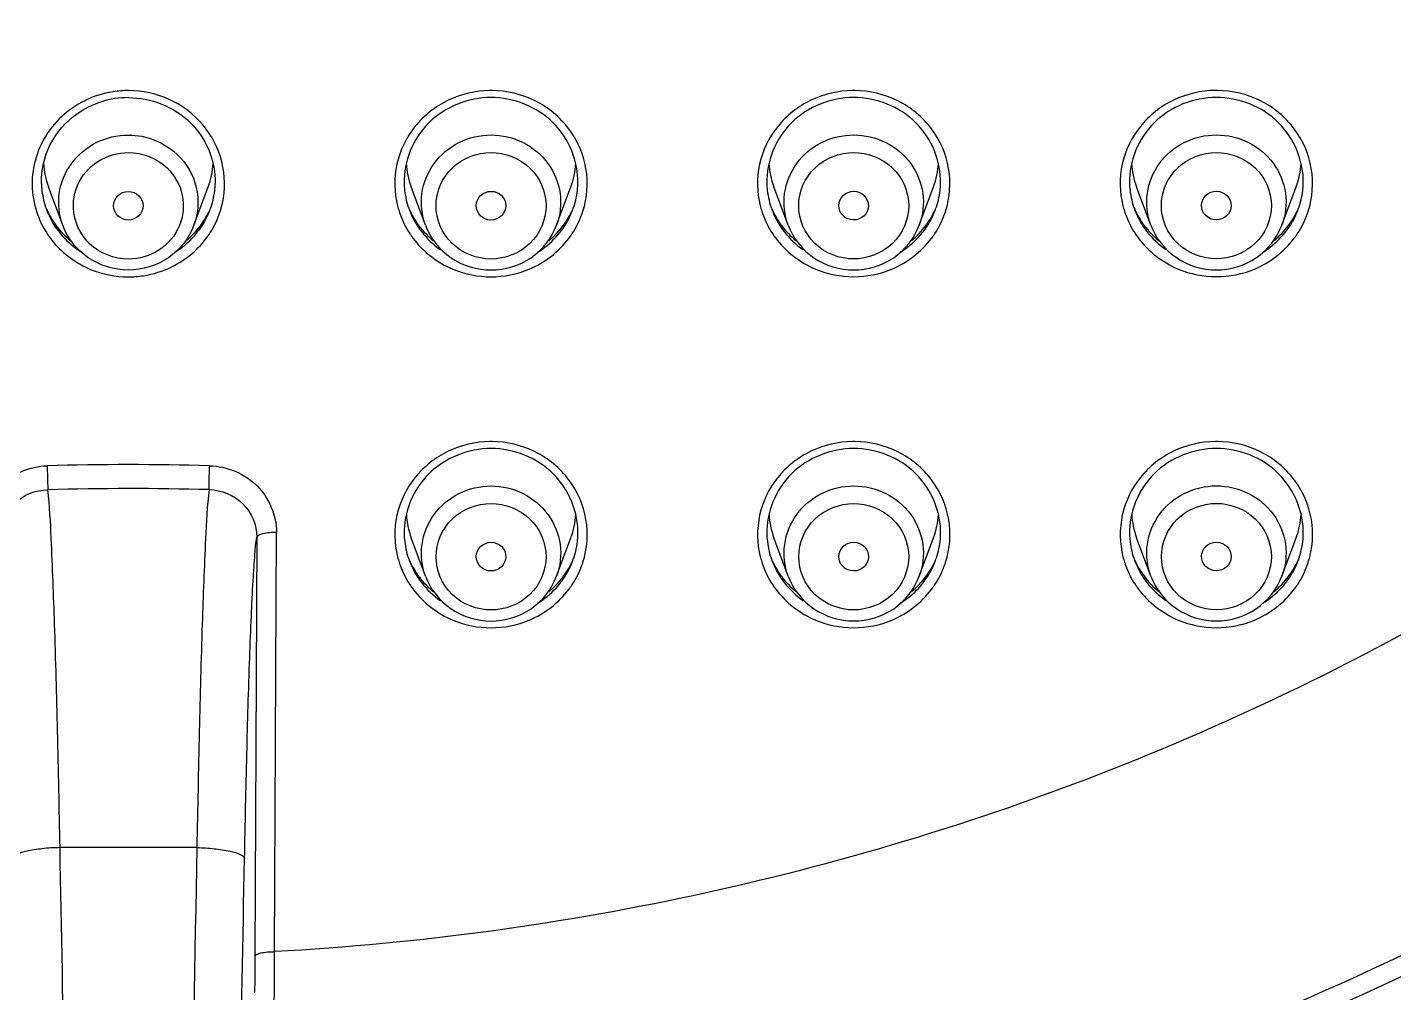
# Model space of a CAD drawing. Extents: x 1777 to 3131, y 3495 to 4487.
# Drawn here: x 2279.13 to 2307, y 4048.85 to 4068.55 of the extents above; entities that cross this region are included whole.
import ezdxf

# ---------------------------------------------------------------- set-up
doc = ezdxf.new("R2010")
doc.units = 0
doc.header["$LTSCALE"] = 30
doc.header["$MEASUREMENT"] = 0
for name, color, linetype in [('F3A55-R01_DXF_CONTINUOUS_LINE', 7, 'CONTINUOUS'), ('F3A55-R02_DXF_CONTINUOUS_LINE', 7, 'CONTINUOUS'), ('F3A55-R05_DXF_CONTINUOUS_LINE', 7, 'CONTINUOUS')]:
    doc.layers.add(name, color=color, linetype=linetype)

msp = doc.modelspace()

# ---------------------------------------------------------------- linework, layer by layer
at = {"layer": 'F3A55-R01_DXF_CONTINUOUS_LINE', "color": 9, "linetype": 'Continuous'}
msp.add_arc((2281.163, 4104.241, 0), 61.869, 272.29139, 296.5608, dxfattribs=at)
at = {"layer": 'F3A55-R02_DXF_CONTINUOUS_LINE', "color": 9, "linetype": 'Continuous'}
msp.add_line((2283.808, 4058.148, 0), (2283.767, 4049.591, 0), dxfattribs=at)
at = {"layer": 'F3A55-R02_DXF_CONTINUOUS_LINE', "color": 7, "linetype": 'Continuous'}
msp.add_line((2284.168, 4049.686, 0), (2284.208, 4058.243, 0), dxfattribs=at)
at = {"layer": 'F3A55-R02_DXF_CONTINUOUS_LINE', "color": 9, "linetype": 'Continuous'}
for centre, radius, start, end in [((2281.186, 4065.242, 0), 2.02, 98.7151, 116.0871), ((2281.186, 4065.232, 0), 2.03, 90.0145, 98.682), ((2288.586, 4065.266, 0), 1.997, 89.3865, 90.6258), ((2295.986, 4065.267, 0), 1.997, 89.3865, 90.6269), ((2303.386, 4065.268, 0), 1.997, 89.3865, 90.6269), ((2281.085, 4065.365, 0), 1.862, 185.2102, 202.5484), ((2281.118, 4065.429, 0), 1.709, 200.4537, 216.88), ((2281.254, 4065.429, 0), 1.709, 323.1362, 339.5625), ((2281.275, 4065.371, 0), 1.876, 330.26, 347.5483), ((2288.471, 4065.363, 0), 1.848, 194.1388, 197.7176), ((2288.47, 4065.362, 0), 1.847, 197.7204, 199.7494), ((2288.505, 4065.377, 0), 1.885, 199.7938, 213.1208), ((2288.658, 4065.428, 0), 1.705, 323.5496, 339.5798), ((2288.667, 4065.377, 0), 1.885, 326.7876, 340.1484), ((2288.702, 4065.362, 0), 1.847, 340.1961, 341.2587), ((2288.704, 4065.362, 0), 1.845, 341.2591, 342.2153), ((2295.872, 4065.364, 0), 1.849, 194.159, 197.7413), ((2295.869, 4065.363, 0), 1.846, 197.7439, 199.7641), ((2295.905, 4065.378, 0), 1.885, 199.8093, 213.1414), ((2296.058, 4065.429, 0), 1.705, 323.5496, 339.5798), ((2296.067, 4065.378, 0), 1.885, 326.7876, 340.1484), ((2296.102, 4065.363, 0), 1.847, 340.1961, 341.2587), ((2296.104, 4065.363, 0), 1.845, 341.2591, 342.2153), ((2303.272, 4065.365, 0), 1.849, 194.159, 197.7413), ((2303.269, 4065.364, 0), 1.846, 197.7439, 199.7641), ((2303.305, 4065.379, 0), 1.885, 199.8093, 213.1414), ((2303.458, 4065.43, 0), 1.705, 323.5496, 339.5798), ((2303.467, 4065.379, 0), 1.885, 326.7876, 340.1484), ((2303.502, 4065.364, 0), 1.847, 340.1961, 341.2587), ((2303.504, 4065.364, 0), 1.845, 341.2591, 342.2153), ((2281.105, 4065.376, 0), 1.885, 202.6166, 213.8624), ((2281.264, 4065.378, 0), 1.888, 324.839, 330.2324), ((2281.119, 4065.385, 0), 1.902, 213.854, 219.8035), ((2288.508, 4065.379, 0), 1.889, 213.1207, 216.6048), ((2288.619, 4065.46, 0), 1.755, 307.3347, 323.4657), ((2288.662, 4065.38, 0), 1.891, 323.0975, 326.7901), ((2295.909, 4065.38, 0), 1.889, 213.1406, 216.5846), ((2296.019, 4065.461, 0), 1.755, 307.3347, 323.4657), ((2296.062, 4065.381, 0), 1.891, 323.0975, 326.7901), ((2303.309, 4065.381, 0), 1.889, 213.1406, 216.5846), ((2303.419, 4065.462, 0), 1.755, 307.3347, 323.4657), ((2303.462, 4065.382, 0), 1.891, 323.0975, 326.7901), ((2281.162, 4065.471, 0), 1.77, 234.8788, 237.9224), ((2281.21, 4065.471, 0), 1.77, 302.0922, 305.1373), ((2288.608, 4065.475, 0), 1.774, 301.819, 307.3032), ((2296.008, 4065.476, 0), 1.774, 301.819, 307.3032), ((2303.408, 4065.477, 0), 1.774, 301.819, 307.3032), ((2281.186, 4065.48, 0), 2.02, 278.7151, 296.0871), ((2281.186, 4065.49, 0), 2.03, 270.0145, 278.682), ((2288.587, 4058.102, 0), 1.997, 89.3865, 90.6269), ((2295.987, 4058.103, 0), 1.997, 89.3865, 90.6269), ((2303.387, 4058.104, 0), 1.997, 89.3865, 90.6269), ((2281.197, 3996.937, 0), 62.69, 88.49411, 91.52381), ((2281.197, 3997.055, 0), 62.083, 88.48951, 91.52845), ((2303.273, 4058.201, 0), 1.849, 194.159, 197.7413), ((2288.473, 4058.199, 0), 1.849, 194.159, 197.7413), ((2288.47, 4058.198, 0), 1.846, 197.7439, 199.7641), ((2288.506, 4058.212, 0), 1.885, 199.8093, 213.1414), ((2288.659, 4058.264, 0), 1.705, 323.5496, 339.5798), ((2288.668, 4058.212, 0), 1.885, 326.7876, 340.1484), ((2288.703, 4058.198, 0), 1.847, 340.1961, 341.2587), ((2288.705, 4058.197, 0), 1.845, 341.2591, 342.2153), ((2295.873, 4058.2, 0), 1.849, 194.159, 197.7413), ((2295.87, 4058.199, 0), 1.846, 197.7439, 199.7641), ((2295.906, 4058.213, 0), 1.885, 199.8093, 213.1414), ((2296.059, 4058.265, 0), 1.705, 323.5496, 339.5798), ((2296.068, 4058.213, 0), 1.885, 326.7876, 340.1484), ((2296.103, 4058.199, 0), 1.847, 340.1961, 341.2587), ((2296.105, 4058.198, 0), 1.845, 341.2591, 342.2153), ((2303.27, 4058.2, 0), 1.846, 197.7439, 199.7641), ((2303.306, 4058.214, 0), 1.885, 199.8093, 213.1414), ((2303.459, 4058.266, 0), 1.705, 323.5496, 339.5798), ((2303.468, 4058.214, 0), 1.885, 326.7876, 340.1484), ((2303.503, 4058.2, 0), 1.847, 340.1961, 341.2587), ((2303.505, 4058.199, 0), 1.845, 341.2591, 342.2153), ((2288.62, 4058.295, 0), 1.755, 307.3347, 323.4657), ((2296.02, 4058.296, 0), 1.755, 307.3347, 323.4657), ((2303.42, 4058.297, 0), 1.755, 307.3347, 323.4657), ((2288.51, 4058.215, 0), 1.889, 213.1406, 216.5846), ((2288.663, 4058.216, 0), 1.891, 323.0975, 326.7901), ((2295.91, 4058.216, 0), 1.889, 213.1406, 216.5846), ((2296.063, 4058.217, 0), 1.891, 323.0975, 326.7901), ((2303.31, 4058.217, 0), 1.889, 213.1406, 216.5846), ((2303.463, 4058.218, 0), 1.891, 323.0975, 326.7901), ((2288.609, 4058.311, 0), 1.774, 301.819, 307.3032), ((2296.009, 4058.312, 0), 1.774, 301.819, 307.3032), ((2303.409, 4058.313, 0), 1.774, 301.819, 307.3032), ((2281.224, 3804.292, 0), 247.522, 89.68516, 90.3315), ((5400.597, 3992.98, 0), 3118.568, 178.919069, 179.165806), ((2026.531, 4050.253, 0), 257.638, 359.69439, 359.87386)]:
    msp.add_arc(centre, radius, start, end, dxfattribs=at)
at = {"layer": 'F3A55-R02_DXF_CONTINUOUS_LINE', "color": 7, "linetype": 'Continuous'}
for centre, radius, start, end in [((2281.188, 4065.275, 0), 1.844, 90.0545, 107.5744), ((2281.057, 4065.409, 0), 1.645, 181.4713, 184.8665), ((2281.315, 4065.409, 0), 1.645, 355.1493, 358.537), ((2288.457, 4065.41, 0), 1.645, 181.4791, 184.8669), ((2288.715, 4065.41, 0), 1.645, 355.1496, 358.5448), ((2295.857, 4065.411, 0), 1.645, 181.4791, 184.8669), ((2296.115, 4065.411, 0), 1.645, 355.1496, 358.5448), ((2303.257, 4065.412, 0), 1.645, 181.4791, 184.8669), ((2303.515, 4065.412, 0), 1.645, 355.1496, 358.5448), ((2281.084, 4065.412, 0), 1.671, 184.887, 198.4233), ((2281.288, 4065.412, 0), 1.671, 341.5932, 355.1287), ((2288.484, 4065.413, 0), 1.671, 184.8874, 198.4229), ((2288.688, 4065.413, 0), 1.671, 341.5929, 355.1291), ((2295.884, 4065.414, 0), 1.671, 184.8874, 198.4229), ((2296.088, 4065.414, 0), 1.671, 341.5929, 355.1291), ((2303.284, 4065.415, 0), 1.671, 184.8874, 198.4229), ((2303.488, 4065.415, 0), 1.671, 341.5929, 355.1291), ((2281.062, 4065.406, 0), 1.648, 198.4463, 200.3758), ((2281.098, 4065.545, 0), 1.731, 202.4826, 204.2406), ((2281.118, 4065.555, 0), 1.752, 204.2668, 216.8864), ((2281.255, 4065.555, 0), 1.752, 323.1297, 335.7493), ((2281.274, 4065.546, 0), 1.731, 335.7755, 337.534), ((2281.31, 4065.406, 0), 1.648, 339.6404, 341.5703), ((2288.462, 4065.407, 0), 1.648, 198.4459, 200.3758), ((2288.498, 4065.547, 0), 1.731, 202.4822, 204.2406), ((2288.518, 4065.556, 0), 1.752, 204.2668, 216.8864), ((2288.655, 4065.556, 0), 1.752, 323.1297, 335.7493), ((2288.674, 4065.547, 0), 1.731, 335.7755, 337.5335), ((2288.71, 4065.407, 0), 1.648, 339.6404, 341.5699), ((2295.862, 4065.408, 0), 1.648, 198.4459, 200.3758), ((2295.898, 4065.548, 0), 1.731, 202.4822, 204.2406), ((2295.918, 4065.557, 0), 1.752, 204.2668, 216.8864), ((2296.055, 4065.557, 0), 1.752, 323.1297, 335.7493), ((2296.074, 4065.548, 0), 1.731, 335.7755, 337.5335), ((2296.11, 4065.408, 0), 1.648, 339.6404, 341.5699), ((2303.262, 4065.409, 0), 1.648, 198.4459, 200.3758), ((2303.298, 4065.549, 0), 1.731, 202.4822, 204.2406), ((2303.318, 4065.558, 0), 1.752, 204.2668, 216.8864), ((2303.455, 4065.558, 0), 1.752, 323.1297, 335.7493), ((2303.474, 4065.549, 0), 1.731, 335.7755, 337.5335), ((2303.51, 4065.409, 0), 1.648, 339.6404, 341.5699), ((2281.148, 4065.581, 0), 1.792, 216.9604, 230.4715), ((2281.224, 4065.581, 0), 1.792, 309.5446, 323.0558), ((2288.548, 4065.582, 0), 1.792, 216.9604, 230.4716), ((2288.624, 4065.582, 0), 1.792, 309.5446, 323.0558), ((2295.948, 4065.583, 0), 1.792, 216.9604, 230.4716), ((2296.024, 4065.583, 0), 1.792, 309.5446, 323.0558), ((2303.348, 4065.584, 0), 1.792, 216.9604, 230.4716), ((2303.424, 4065.584, 0), 1.792, 309.5446, 323.0558), ((2288.458, 4058.246, 0), 1.645, 181.4791, 184.8669), ((2288.485, 4058.249, 0), 1.671, 184.8874, 198.4229), ((2288.689, 4058.249, 0), 1.671, 341.5929, 355.1291), ((2288.716, 4058.246, 0), 1.645, 355.1496, 358.5448), ((2295.858, 4058.247, 0), 1.645, 181.4791, 184.8669), ((2295.885, 4058.25, 0), 1.671, 184.8874, 198.4229), ((2296.089, 4058.25, 0), 1.671, 341.5929, 355.1291), ((2296.116, 4058.247, 0), 1.645, 355.1496, 358.5448), ((2303.258, 4058.248, 0), 1.645, 181.4791, 184.8669), ((2303.285, 4058.251, 0), 1.671, 184.8874, 198.4229), ((2303.489, 4058.251, 0), 1.671, 341.5929, 355.1291), ((2303.516, 4058.248, 0), 1.645, 355.1496, 358.5448), ((2288.463, 4058.242, 0), 1.648, 198.4459, 200.3758), ((2288.499, 4058.382, 0), 1.731, 202.4822, 204.2406), ((2288.519, 4058.392, 0), 1.752, 204.2668, 216.8864), ((2288.656, 4058.392, 0), 1.752, 323.1297, 335.7493), ((2288.675, 4058.382, 0), 1.731, 335.7755, 337.5335), ((2288.711, 4058.242, 0), 1.648, 339.6404, 341.5699), ((2295.863, 4058.243, 0), 1.648, 198.4459, 200.3758), ((2295.899, 4058.383, 0), 1.731, 202.4822, 204.2406), ((2295.919, 4058.393, 0), 1.752, 204.2668, 216.8864), ((2296.056, 4058.393, 0), 1.752, 323.1297, 335.7493), ((2296.075, 4058.383, 0), 1.731, 335.7755, 337.5335), ((2296.111, 4058.243, 0), 1.648, 339.6404, 341.5699), ((2303.263, 4058.244, 0), 1.648, 198.4459, 200.3758), ((2303.299, 4058.384, 0), 1.731, 202.4822, 204.2406), ((2303.319, 4058.394, 0), 1.752, 204.2668, 216.8864), ((2303.456, 4058.394, 0), 1.752, 323.1297, 335.7493), ((2303.475, 4058.384, 0), 1.731, 335.7755, 337.5335), ((2303.511, 4058.244, 0), 1.648, 339.6404, 341.5699), ((2288.549, 4058.417, 0), 1.792, 216.9604, 230.4716), ((2288.625, 4058.417, 0), 1.792, 309.5446, 323.0558), ((2295.949, 4058.418, 0), 1.792, 216.9604, 230.4716), ((2296.025, 4058.418, 0), 1.792, 309.5446, 323.0558), ((2303.349, 4058.419, 0), 1.792, 216.9604, 230.4716), ((2303.425, 4058.419, 0), 1.792, 309.5446, 323.0558)]:
    msp.add_arc(centre, radius, start, end, dxfattribs=at)
for points, knots in [([(2283.641, 4042.73, 0), (2287.455, 4042.882, 0), (2295.063, 4043.893, 0), (2305.964, 4047.48, 0), (2315.97, 4053.009, 0), (2324.712, 4060.282, 0), (2331.871, 4069.035, 0), (2337.183, 4078.953, 0), (2340.451, 4089.668, 0), (2341.186, 4097.097, 0), (2341.185, 4100.798, 0)], [0, 0, 0, 0, 0.126971, 0.253597, 0.379663, 0.505021, 0.629623, 0.75353, 0.876905, 1, 1, 1, 1]), ([(2281.186, 4067.119, 0), (2281.643, 4067.119, 0), (2282.587, 4066.758, 0), (2282.97, 4065.812, 0), (2282.959, 4065.367, 0)], [0, 0, 0, 0, 0.507035, 1, 1, 1, 1]), ([(2288.586, 4067.12, 0), (2288.129, 4067.12, 0), (2287.185, 4066.758, 0), (2286.802, 4065.812, 0), (2286.813, 4065.368, 0)], [0, 0, 0, 0, 0.507035, 1, 1, 1, 1]), ([(2290.359, 4065.368, 0), (2290.37, 4065.813, 0), (2289.987, 4066.759, 0), (2289.043, 4067.12, 0), (2288.586, 4067.12, 0)], [0, 0, 0, 0, 0.492965, 1, 1, 1, 1]), ([(2295.986, 4067.121, 0), (2295.529, 4067.121, 0), (2294.585, 4066.759, 0), (2294.202, 4065.813, 0), (2294.213, 4065.369, 0)], [0, 0, 0, 0, 0.507035, 1, 1, 1, 1]), ([(2297.759, 4065.37, 0), (2297.77, 4065.814, 0), (2297.387, 4066.76, 0), (2296.443, 4067.121, 0), (2295.986, 4067.121, 0)], [0, 0, 0, 0, 0.492965, 1, 1, 1, 1]), ([(2303.386, 4067.122, 0), (2302.929, 4067.122, 0), (2301.985, 4066.76, 0), (2301.602, 4065.814, 0), (2301.613, 4065.37, 0)], [0, 0, 0, 0, 0.507035, 1, 1, 1, 1]), ([(2305.159, 4065.371, 0), (2305.17, 4065.815, 0), (2304.787, 4066.761, 0), (2303.843, 4067.122, 0), (2303.386, 4067.122, 0)], [0, 0, 0, 0, 0.492965, 1, 1, 1, 1]), ([(2279.413, 4065.367, 0), (2279.407, 4065.638, 0), (2279.532, 4066.195, 0), (2279.908, 4066.624, 0), (2280.131, 4066.784, 0)], [0, 0, 0, 0, 0.496276, 1, 1, 1, 1]), ([(2288.587, 4059.956, 0), (2288.13, 4059.956, 0), (2287.186, 4059.594, 0), (2286.803, 4058.648, 0), (2286.814, 4058.204, 0)], [0, 0, 0, 0, 0.507035, 1, 1, 1, 1]), ([(2290.36, 4058.204, 0), (2290.371, 4058.649, 0), (2289.988, 4059.594, 0), (2289.044, 4059.956, 0), (2288.587, 4059.956, 0)], [0, 0, 0, 0, 0.492965, 1, 1, 1, 1]), ([(2295.987, 4059.957, 0), (2295.53, 4059.957, 0), (2294.586, 4059.595, 0), (2294.203, 4058.649, 0), (2294.214, 4058.205, 0)], [0, 0, 0, 0, 0.507035, 1, 1, 1, 1]), ([(2297.76, 4058.205, 0), (2297.771, 4058.65, 0), (2297.388, 4059.595, 0), (2296.444, 4059.957, 0), (2295.987, 4059.957, 0)], [0, 0, 0, 0, 0.492965, 1, 1, 1, 1]), ([(2303.387, 4059.958, 0), (2302.93, 4059.958, 0), (2301.986, 4059.596, 0), (2301.603, 4058.65, 0), (2301.614, 4058.206, 0)], [0, 0, 0, 0, 0.507035, 1, 1, 1, 1]), ([(2305.16, 4058.206, 0), (2305.171, 4058.651, 0), (2304.788, 4059.596, 0), (2303.844, 4059.958, 0), (2303.387, 4059.958, 0)], [0, 0, 0, 0, 0.492965, 1, 1, 1, 1])]:
    msp.add_open_spline(points, degree=3, knots=knots, dxfattribs=at)
at = {"layer": 'F3A55-R02_DXF_CONTINUOUS_LINE', "color": 9, "linetype": 'Continuous'}
for points, knots in [([(2340.26, 4100.555, 0), (2340.261, 4096.929, 0), (2339.544, 4089.648, 0), (2336.354, 4079.143, 0), (2331.167, 4069.413, 0), (2324.175, 4060.814, 0), (2315.631, 4053.655, 0), (2305.846, 4048.193, 0), (2295.178, 4044.621, 0), (2287.725, 4043.586, 0), (2283.987, 4043.414, 0)], [0, 0, 0, 0, 0.123071, 0.246424, 0.370316, 0.49491, 0.620269, 0.746349, 0.872998, 1, 1, 1, 1]), ([(2339.843, 4100.535, 0), (2339.844, 4096.939, 0), (2339.133, 4089.717, 0), (2335.973, 4079.299, 0), (2330.836, 4069.646, 0), (2323.908, 4061.113, 0), (2315.443, 4054.005, 0), (2305.746, 4048.576, 0), (2295.171, 4045.019, 0), (2287.782, 4043.98, 0), (2284.075, 4043.803, 0)], [0, 0, 0, 0, 0.123073, 0.246428, 0.370321, 0.494914, 0.620272, 0.74635, 0.872998, 1, 1, 1, 1]), ([(2333.649, 4092.238, 0), (2333.133, 4089.401, 0), (2331.603, 4083.795, 0), (2327.9, 4075.895, 0), (2322.887, 4068.703, 0), (2314.649, 4060.327, 0), (2301.821, 4052.573, 0), (2290.073, 4050.007, 0), (2284.168, 4049.686, 0)], [0, 0, 0, 0, 0.123276, 0.246976, 0.37126, 0.496205, 0.747178, 1, 1, 1, 1]), ([(2283.106, 4064.966, 0), (2283.166, 4065.239, 0), (2283.159, 4065.824, 0), (2282.758, 4066.602, 0), (2282.056, 4067.136, 0), (2281.474, 4067.262, 0), (2281.186, 4067.262, 0)], [0, 0, 0, 0, 0.246406, 0.494418, 0.745837, 1, 1, 1, 1]), ([(2288.564, 4067.263, 0), (2288.273, 4067.259, 0), (2287.687, 4067.125, 0), (2286.986, 4066.572, 0), (2286.6, 4065.776, 0), (2286.61, 4065.185, 0), (2286.679, 4064.911, 0)], [0, 0, 0, 0, 0.254234, 0.50557, 0.753505, 1, 1, 1, 1]), ([(2290.461, 4064.798, 0), (2290.55, 4065.076, 0), (2290.595, 4065.687, 0), (2290.227, 4066.527, 0), (2289.515, 4067.116, 0), (2288.909, 4067.259, 0), (2288.607, 4067.263, 0)], [0, 0, 0, 0, 0.24662, 0.494418, 0.745686, 1, 1, 1, 1]), ([(2295.964, 4067.264, 0), (2295.673, 4067.26, 0), (2295.087, 4067.126, 0), (2294.386, 4066.573, 0), (2294, 4065.777, 0), (2294.01, 4065.186, 0), (2294.079, 4064.912, 0)], [0, 0, 0, 0, 0.254236, 0.505575, 0.753509, 1, 1, 1, 1]), ([(2297.861, 4064.799, 0), (2297.95, 4065.077, 0), (2297.995, 4065.688, 0), (2297.627, 4066.528, 0), (2296.915, 4067.117, 0), (2296.309, 4067.26, 0), (2296.007, 4067.264, 0)], [0, 0, 0, 0, 0.24662, 0.494418, 0.745686, 1, 1, 1, 1]), ([(2303.364, 4067.265, 0), (2303.073, 4067.261, 0), (2302.487, 4067.127, 0), (2301.786, 4066.574, 0), (2301.4, 4065.778, 0), (2301.41, 4065.187, 0), (2301.479, 4064.913, 0)], [0, 0, 0, 0, 0.254236, 0.505575, 0.753509, 1, 1, 1, 1]), ([(2305.261, 4064.8, 0), (2305.35, 4065.078, 0), (2305.395, 4065.689, 0), (2305.027, 4066.529, 0), (2304.315, 4067.118, 0), (2303.709, 4067.261, 0), (2303.407, 4067.265, 0)], [0, 0, 0, 0, 0.24662, 0.494418, 0.745686, 1, 1, 1, 1]), ([(2280.298, 4067.056, 0), (2279.959, 4066.89, 0), (2279.368, 4066.351, 0), (2279.197, 4065.566, 0), (2279.23, 4065.196, 0)], [0, 0, 0, 0, 0.503911, 1, 1, 1, 1]), ([(2288.565, 4060.098, 0), (2288.274, 4060.095, 0), (2287.688, 4059.96, 0), (2286.987, 4059.408, 0), (2286.601, 4058.612, 0), (2286.611, 4058.02, 0), (2286.68, 4057.746, 0)], [0, 0, 0, 0, 0.254236, 0.505575, 0.753509, 1, 1, 1, 1]), ([(2290.462, 4057.634, 0), (2290.551, 4057.912, 0), (2290.596, 4058.523, 0), (2290.228, 4059.363, 0), (2289.516, 4059.951, 0), (2288.91, 4060.095, 0), (2288.608, 4060.098, 0)], [0, 0, 0, 0, 0.24662, 0.494418, 0.745686, 1, 1, 1, 1]), ([(2295.965, 4060.099, 0), (2295.674, 4060.096, 0), (2295.088, 4059.961, 0), (2294.387, 4059.409, 0), (2294.001, 4058.613, 0), (2294.011, 4058.021, 0), (2294.08, 4057.747, 0)], [0, 0, 0, 0, 0.254236, 0.505575, 0.753509, 1, 1, 1, 1]), ([(2297.862, 4057.635, 0), (2297.951, 4057.913, 0), (2297.996, 4058.524, 0), (2297.628, 4059.364, 0), (2296.916, 4059.952, 0), (2296.31, 4060.096, 0), (2296.008, 4060.099, 0)], [0, 0, 0, 0, 0.24662, 0.494418, 0.745686, 1, 1, 1, 1]), ([(2303.365, 4060.1, 0), (2303.074, 4060.097, 0), (2302.488, 4059.962, 0), (2301.787, 4059.41, 0), (2301.401, 4058.614, 0), (2301.411, 4058.022, 0), (2301.48, 4057.748, 0)], [0, 0, 0, 0, 0.254236, 0.505575, 0.753509, 1, 1, 1, 1]), ([(2305.262, 4057.636, 0), (2305.351, 4057.914, 0), (2305.396, 4058.525, 0), (2305.028, 4059.365, 0), (2304.316, 4059.953, 0), (2303.71, 4060.097, 0), (2303.408, 4060.1, 0)], [0, 0, 0, 0, 0.24662, 0.494418, 0.745686, 1, 1, 1, 1]), ([(2278.166, 4058.242, 0), (2278.167, 4058.585, 0), (2278.461, 4059.307, 0), (2279.179, 4059.593, 0), (2279.53, 4059.605, 0)], [0, 0, 0, 0, 0.494356, 1, 1, 1, 1]), ([(2279.53, 4059.605, 0), (2279.531, 4059.553, 0), (2279.535, 4059.39, 0), (2279.541, 4059.227, 0), (2279.541, 4059.116, 0)], [0, 0, 0, 0, 0.322161, 1, 1, 1, 1]), ([(2282.833, 4059.117, 0), (2282.833, 4059.139, 0), (2282.836, 4059.302, 0), (2282.84, 4059.465, 0), (2282.844, 4059.606, 0)], [0, 0, 0, 0, 0.135652, 1, 1, 1, 1]), ([(2282.844, 4059.606, 0), (2283.195, 4059.594, 0), (2283.913, 4059.308, 0), (2284.207, 4058.586, 0), (2284.208, 4058.243, 0)], [0, 0, 0, 0, 0.505648, 1, 1, 1, 1]), ([(2278.566, 4058.147, 0), (2278.565, 4058.392, 0), (2278.778, 4058.906, 0), (2279.29, 4059.11, 0), (2279.541, 4059.116, 0)], [0, 0, 0, 0, 0.493823, 1, 1, 1, 1]), ([(2279.792, 4051.81, 0), (2279.777, 4052.602, 0), (2279.745, 4054.122, 0), (2279.691, 4056.224, 0), (2279.626, 4057.868, 0), (2279.583, 4058.785, 0), (2279.541, 4059.116, 0)], [0, 0, 0, 0, 0.324841, 0.62379, 0.862924, 1, 1, 1, 1]), ([(2282.833, 4059.117, 0), (2282.791, 4058.785, 0), (2282.748, 4057.868, 0), (2282.684, 4056.225, 0), (2282.631, 4054.122, 0), (2282.599, 4052.602, 0), (2282.584, 4051.811, 0)], [0, 0, 0, 0, 0.137082, 0.376211, 0.675162, 1, 1, 1, 1]), ([(2282.833, 4059.117, 0), (2283.084, 4059.111, 0), (2283.595, 4058.906, 0), (2283.809, 4058.393, 0), (2283.808, 4058.148, 0)], [0, 0, 0, 0, 0.506165, 1, 1, 1, 1]), ([(2283.557, 4051.586, 0), (2283.571, 4052.295, 0), (2283.601, 4053.661, 0), (2283.647, 4055.312, 0), (2283.693, 4056.494, 0), (2283.725, 4057.203, 0), (2283.767, 4057.738, 0), (2283.784, 4058.036, 0), (2283.808, 4058.148, 0)], [0, 0, 0, 0, 0.323927, 0.623677, 0.754636, 0.864126, 0.947774, 1, 1, 1, 1]), ([(2284.208, 4058.243, 0), (2284.115, 4058.244, 0), (2283.986, 4058.233, 0), (2283.854, 4058.197, 0), (2283.81, 4058.164, 0), (2283.808, 4058.148, 0)], [0, 0, 0, 0, 0.66342, 0.887847, 1, 1, 1, 1]), ([(2279.792, 4051.81, 0), (2279.669, 4051.807, 0), (2279.442, 4051.794, 0), (2279.137, 4051.745, 0), (2278.939, 4051.691, 0), (2278.824, 4051.62, 0), (2278.819, 4051.582, 0)], [0, 0, 0, 0, 0.360433, 0.669395, 0.887816, 1, 1, 1, 1]), ([(2280.02, 4038.382, 0), (2280.003, 4039.504, 0), (2279.926, 4043.98, 0), (2279.86, 4048.456, 0), (2279.792, 4051.81, 0)], [0, 0, 0, 0, 0.250569, 1, 1, 1, 1]), ([(2282.584, 4051.811, 0), (2282.703, 4051.808, 0), (2282.929, 4051.794, 0), (2283.236, 4051.746, 0), (2283.44, 4051.692, 0), (2283.552, 4051.62, 0), (2283.557, 4051.584, 0)], [0, 0, 0, 0, 0.347881, 0.66981, 0.894051, 1, 1, 1, 1]), ([(2283.335, 4038.322, 0), (2283.352, 4039.43, 0), (2283.427, 4043.852, 0), (2283.491, 4048.273, 0), (2283.557, 4051.586, 0)], [0, 0, 0, 0, 0.250595, 1, 1, 1, 1]), ([(2283.767, 4049.591, 0), (2283.769, 4049.607, 0), (2283.814, 4049.64, 0), (2283.946, 4049.676, 0), (2284.075, 4049.686, 0), (2284.167, 4049.686, 0)], [0, 0, 0, 0, 0.11463, 0.342338, 1, 1, 1, 1]), ([(2284.075, 4043.803, 0), (2284.087, 4044.19, 0), (2284.14, 4045.882, 0), (2284.158, 4047.574, 0), (2284.165, 4048.879, 0)], [0, 0, 0, 0, 0.229278, 1, 1, 1, 1])]:
    msp.add_open_spline(points, degree=3, knots=knots, dxfattribs=at)
at = {"layer": 'F3A55-R02_DXF_CONTINUOUS_LINE', "color": 7, "linetype": 'Continuous'}
for points in [[(2280.131, 4066.784, 0), (2280.283, 4066.892, 0), (2280.453, 4066.977, 0), (2280.631, 4067.033, 0)], [(2283.767, 4049.591, 0), (2283.766, 4049.343, 0), (2283.764, 4049.096, 0), (2283.763, 4048.849, 0)]]:
    msp.add_open_spline(points, degree=3, dxfattribs=at)
at = {"layer": 'F3A55-R02_DXF_CONTINUOUS_LINE', "color": 9, "linetype": 'Continuous'}
for points in [[(2286.917, 4064.833, 0), (2286.976, 4064.672, 0), (2287.062, 4064.519, 0), (2287.166, 4064.384, 0)], [(2294.317, 4064.834, 0), (2294.376, 4064.673, 0), (2294.462, 4064.521, 0), (2294.566, 4064.385, 0)], [(2301.717, 4064.835, 0), (2301.776, 4064.674, 0), (2301.862, 4064.522, 0), (2301.966, 4064.386, 0)], [(2279.658, 4064.168, 0), (2279.858, 4063.928, 0), (2280.126, 4063.733, 0), (2280.415, 4063.613, 0)], [(2279.751, 4064.403, 0), (2279.86, 4064.258, 0), (2279.995, 4064.128, 0), (2280.144, 4064.023, 0)], [(2282.074, 4063.666, 0), (2282.363, 4063.808, 0), (2282.623, 4064.028, 0), (2282.808, 4064.29, 0)], [(2282.229, 4064.024, 0), (2282.378, 4064.128, 0), (2282.512, 4064.258, 0), (2282.621, 4064.404, 0)], [(2286.992, 4064.253, 0), (2287.198, 4063.976, 0), (2287.49, 4063.75, 0), (2287.808, 4063.617, 0)], [(2287.166, 4064.384, 0), (2287.276, 4064.242, 0), (2287.41, 4064.116, 0), (2287.557, 4064.015, 0)], [(2289.365, 4063.618, 0), (2289.68, 4063.749, 0), (2289.969, 4063.972, 0), (2290.174, 4064.245, 0)], [(2294.392, 4064.254, 0), (2294.597, 4063.978, 0), (2294.889, 4063.752, 0), (2295.207, 4063.619, 0)], [(2294.566, 4064.385, 0), (2294.676, 4064.243, 0), (2294.81, 4064.117, 0), (2294.957, 4064.016, 0)], [(2296.765, 4063.619, 0), (2297.08, 4063.75, 0), (2297.369, 4063.973, 0), (2297.574, 4064.246, 0)], [(2301.792, 4064.255, 0), (2301.997, 4063.979, 0), (2302.289, 4063.753, 0), (2302.607, 4063.62, 0)], [(2301.966, 4064.386, 0), (2302.076, 4064.244, 0), (2302.21, 4064.119, 0), (2302.357, 4064.017, 0)], [(2304.165, 4063.62, 0), (2304.48, 4063.751, 0), (2304.769, 4063.974, 0), (2304.974, 4064.247, 0)], [(2280.415, 4063.613, 0), (2280.657, 4063.513, 0), (2280.924, 4063.46, 0), (2281.186, 4063.46, 0)], [(2287.808, 4063.617, 0), (2288.052, 4063.515, 0), (2288.322, 4063.461, 0), (2288.586, 4063.461, 0)], [(2288.586, 4063.461, 0), (2288.851, 4063.462, 0), (2289.121, 4063.515, 0), (2289.365, 4063.618, 0)], [(2295.207, 4063.619, 0), (2295.451, 4063.516, 0), (2295.721, 4063.462, 0), (2295.986, 4063.463, 0)], [(2295.986, 4063.463, 0), (2296.251, 4063.463, 0), (2296.521, 4063.516, 0), (2296.765, 4063.619, 0)], [(2302.607, 4063.62, 0), (2302.851, 4063.517, 0), (2303.121, 4063.464, 0), (2303.386, 4063.464, 0)], [(2303.386, 4063.464, 0), (2303.651, 4063.464, 0), (2303.921, 4063.517, 0), (2304.165, 4063.62, 0)], [(2286.918, 4057.668, 0), (2286.977, 4057.508, 0), (2287.063, 4057.355, 0), (2287.167, 4057.22, 0)], [(2294.318, 4057.669, 0), (2294.377, 4057.509, 0), (2294.463, 4057.356, 0), (2294.567, 4057.221, 0)], [(2301.718, 4057.67, 0), (2301.777, 4057.51, 0), (2301.863, 4057.357, 0), (2301.967, 4057.222, 0)], [(2287.167, 4057.22, 0), (2287.277, 4057.078, 0), (2287.411, 4056.952, 0), (2287.558, 4056.85, 0)], [(2294.567, 4057.221, 0), (2294.677, 4057.079, 0), (2294.811, 4056.953, 0), (2294.958, 4056.851, 0)], [(2301.967, 4057.222, 0), (2302.077, 4057.08, 0), (2302.211, 4056.954, 0), (2302.358, 4056.852, 0)], [(2286.993, 4057.089, 0), (2287.198, 4056.812, 0), (2287.49, 4056.586, 0), (2287.808, 4056.453, 0)], [(2289.366, 4056.453, 0), (2289.681, 4056.585, 0), (2289.97, 4056.808, 0), (2290.175, 4057.08, 0)], [(2294.393, 4057.09, 0), (2294.598, 4056.813, 0), (2294.89, 4056.588, 0), (2295.208, 4056.454, 0)], [(2296.766, 4056.454, 0), (2297.081, 4056.586, 0), (2297.37, 4056.809, 0), (2297.575, 4057.081, 0)], [(2301.793, 4057.091, 0), (2301.998, 4056.814, 0), (2302.29, 4056.589, 0), (2302.608, 4056.455, 0)], [(2304.166, 4056.455, 0), (2304.481, 4056.587, 0), (2304.77, 4056.81, 0), (2304.975, 4057.082, 0)], [(2287.808, 4056.453, 0), (2288.052, 4056.351, 0), (2288.322, 4056.297, 0), (2288.587, 4056.297, 0)], [(2288.587, 4056.297, 0), (2288.852, 4056.297, 0), (2289.122, 4056.351, 0), (2289.366, 4056.453, 0)], [(2295.208, 4056.454, 0), (2295.452, 4056.352, 0), (2295.722, 4056.298, 0), (2295.987, 4056.298, 0)], [(2295.987, 4056.298, 0), (2296.252, 4056.298, 0), (2296.522, 4056.352, 0), (2296.766, 4056.454, 0)], [(2302.608, 4056.455, 0), (2302.852, 4056.353, 0), (2303.122, 4056.299, 0), (2303.387, 4056.299, 0)], [(2303.387, 4056.299, 0), (2303.652, 4056.299, 0), (2303.922, 4056.353, 0), (2304.166, 4056.455, 0)]]:
    msp.add_open_spline(points, degree=3, dxfattribs=at)
at = {"layer": 'F3A55-R05_DXF_CONTINUOUS_LINE', "color": 7, "linetype": 'Continuous'}
for p, q in [((2279.848, 4064.513, 0), (2279.558, 4065.295, 0)), ((2282.524, 4064.514, 0), (2282.814, 4065.296, 0)), ((2287.248, 4064.514, 0), (2286.958, 4065.296, 0)), ((2289.924, 4064.515, 0), (2290.214, 4065.297, 0)), ((2294.648, 4064.515, 0), (2294.358, 4065.297, 0)), ((2297.324, 4064.516, 0), (2297.614, 4065.298, 0)), ((2302.048, 4064.516, 0), (2301.758, 4065.298, 0)), ((2304.724, 4064.517, 0), (2305.014, 4065.299, 0)), ((2287.249, 4057.35, 0), (2286.959, 4058.132, 0)), ((2289.925, 4057.35, 0), (2290.215, 4058.132, 0)), ((2294.649, 4057.351, 0), (2294.359, 4058.133, 0)), ((2297.325, 4057.351, 0), (2297.615, 4058.133, 0)), ((2302.049, 4057.352, 0), (2301.759, 4058.134, 0)), ((2304.725, 4057.352, 0), (2305.015, 4058.134, 0))]:
    msp.add_line(p, q, dxfattribs=at)
for centre, start, end in [((2281.094, 4065.865, 0), 183.1893, 200.3406), ((2281.278, 4065.865, 0), 339.6748, 356.7386), ((2288.494, 4065.866, 0), 183.1857, 200.3406), ((2288.677, 4065.866, 0), 339.6761, 356.8005), ((2295.894, 4065.867, 0), 183.1857, 200.3406), ((2296.077, 4065.867, 0), 339.6761, 356.8005), ((2303.294, 4065.868, 0), 183.1857, 200.3406), ((2303.477, 4065.868, 0), 339.6761, 356.8005), ((2288.495, 4058.701, 0), 183.1857, 200.3406), ((2288.678, 4058.701, 0), 339.6761, 356.8005), ((2295.895, 4058.702, 0), 183.1857, 200.3406), ((2296.078, 4058.702, 0), 339.6761, 356.8005), ((2303.295, 4058.703, 0), 183.1857, 200.3406), ((2303.478, 4058.704, 0), 339.6761, 356.8005)]:
    msp.add_arc(centre, 1.639, start, end, dxfattribs=at)
for centre, major_axis, ratio in [((2281.186, 4064.911, 0), (0.301, 0), 0.968543), ((2288.586, 4064.913, 0), (0.302, -0.002), 0.968914), ((2295.985, 4064.914, 0), (0.302, -0.003), 0.968813), ((2303.385, 4064.915, 0), (0.302, -0.005), 0.968643), ((2288.587, 4057.749, 0), (0.302, -0.002), 0.96927), ((2295.986, 4057.75, 0), (0.302, -0.004), 0.969166), ((2303.386, 4057.751, 0), (0.302, -0.006), 0.968993)]:
    msp.add_ellipse(centre, major_axis=major_axis, ratio=ratio, dxfattribs=at)
at = {"layer": 'F3A55-R05_DXF_CONTINUOUS_LINE', "color": 9, "linetype": 'Continuous'}
for points, knots in [([(2279.848, 4064.513, 0), (2279.773, 4064.717, 0), (2279.722, 4065.172, 0), (2279.981, 4065.805, 0), (2280.508, 4066.249, 0), (2280.961, 4066.355, 0), (2281.186, 4066.355, 0)], [0, 0, 0, 0, 0.246696, 0.494426, 0.745662, 1, 1, 1, 1]), ([(2281.186, 4066.355, 0), (2281.278, 4066.355, 0), (2281.641, 4066.322, 0), (2281.989, 4066.145, 0), (2282.185, 4065.958, 0)], [0, 0, 0, 0, 0.253569, 1, 1, 1, 1]), ([(2287.248, 4064.514, 0), (2287.173, 4064.718, 0), (2287.122, 4065.173, 0), (2287.381, 4065.806, 0), (2287.908, 4066.251, 0), (2288.362, 4066.356, 0), (2288.586, 4066.356, 0)], [0, 0, 0, 0, 0.246713, 0.49443, 0.745673, 1, 1, 1, 1]), ([(2288.586, 4066.356, 0), (2288.81, 4066.356, 0), (2289.263, 4066.251, 0), (2289.791, 4065.807, 0), (2290.05, 4065.173, 0), (2290, 4064.719, 0), (2289.924, 4064.515, 0)], [0, 0, 0, 0, 0.254323, 0.505555, 0.75328, 1, 1, 1, 1]), ([(2294.648, 4064.515, 0), (2294.573, 4064.719, 0), (2294.522, 4065.174, 0), (2294.781, 4065.807, 0), (2295.308, 4066.252, 0), (2295.762, 4066.357, 0), (2295.986, 4066.357, 0)], [0, 0, 0, 0, 0.246729, 0.494458, 0.745693, 1, 1, 1, 1]), ([(2295.986, 4066.357, 0), (2296.21, 4066.357, 0), (2296.663, 4066.252, 0), (2297.191, 4065.808, 0), (2297.45, 4065.175, 0), (2297.4, 4064.72, 0), (2297.324, 4064.516, 0)], [0, 0, 0, 0, 0.254323, 0.505555, 0.75328, 1, 1, 1, 1]), ([(2302.048, 4064.516, 0), (2301.973, 4064.72, 0), (2301.922, 4065.175, 0), (2302.181, 4065.808, 0), (2302.708, 4066.253, 0), (2303.162, 4066.358, 0), (2303.386, 4066.358, 0)], [0, 0, 0, 0, 0.246718, 0.494441, 0.745679, 1, 1, 1, 1]), ([(2303.386, 4066.358, 0), (2303.61, 4066.358, 0), (2304.063, 4066.253, 0), (2304.591, 4065.809, 0), (2304.85, 4065.176, 0), (2304.8, 4064.721, 0), (2304.724, 4064.517, 0)], [0, 0, 0, 0, 0.254323, 0.505555, 0.75328, 1, 1, 1, 1]), ([(2280.397, 4064.137, 0), (2280.244, 4064.284, 0), (2280.019, 4064.678, 0), (2280.087, 4065.352, 0), (2280.527, 4065.87, 0), (2280.969, 4065.997, 0), (2281.186, 4065.997, 0)], [0, 0, 0, 0, 0.248729, 0.495606, 0.74569, 1, 1, 1, 1]), ([(2282.185, 4065.958, 0), (2282.372, 4065.779, 0), (2282.651, 4065.305, 0), (2282.613, 4064.755, 0), (2282.524, 4064.514, 0)], [0, 0, 0, 0, 0.501967, 1, 1, 1, 1]), ([(2288.586, 4063.824, 0), (2288.301, 4063.824, 0), (2287.712, 4064.051, 0), (2287.341, 4064.911, 0), (2287.712, 4065.772, 0), (2288.301, 4065.998, 0), (2288.586, 4065.998, 0)], [0, 0, 0, 0, 0.252859, 0.499988, 0.747122, 1, 1, 1, 1]), ([(2288.586, 4065.998, 0), (2288.871, 4065.998, 0), (2289.46, 4065.772, 0), (2289.831, 4064.912, 0), (2289.46, 4064.051, 0), (2288.871, 4063.824, 0), (2288.586, 4063.824, 0)], [0, 0, 0, 0, 0.252859, 0.499988, 0.747122, 1, 1, 1, 1]), ([(2295.986, 4063.825, 0), (2295.701, 4063.825, 0), (2295.112, 4064.052, 0), (2294.741, 4064.912, 0), (2295.112, 4065.773, 0), (2295.701, 4065.999, 0), (2295.986, 4065.999, 0)], [0, 0, 0, 0, 0.252859, 0.499988, 0.747122, 1, 1, 1, 1]), ([(2295.986, 4065.999, 0), (2296.271, 4065.999, 0), (2296.86, 4065.773, 0), (2297.231, 4064.913, 0), (2296.86, 4064.052, 0), (2296.271, 4063.826, 0), (2295.986, 4063.825, 0)], [0, 0, 0, 0, 0.252859, 0.499988, 0.747122, 1, 1, 1, 1]), ([(2303.386, 4063.827, 0), (2303.101, 4063.827, 0), (2302.512, 4064.053, 0), (2302.141, 4064.913, 0), (2302.512, 4065.774, 0), (2303.101, 4066, 0), (2303.386, 4066, 0)], [0, 0, 0, 0, 0.252859, 0.499988, 0.747122, 1, 1, 1, 1]), ([(2303.386, 4066, 0), (2303.671, 4066, 0), (2304.26, 4065.774, 0), (2304.631, 4064.914, 0), (2304.26, 4064.053, 0), (2303.671, 4063.827, 0), (2303.386, 4063.827, 0)], [0, 0, 0, 0, 0.252859, 0.499988, 0.747122, 1, 1, 1, 1]), ([(2281.975, 4065.684, 0), (2282.129, 4065.537, 0), (2282.353, 4065.142, 0), (2282.285, 4064.468, 0), (2281.845, 4063.95, 0), (2281.404, 4063.823, 0), (2281.186, 4063.823, 0)], [0, 0, 0, 0, 0.248729, 0.495606, 0.74569, 1, 1, 1, 1]), ([(2287.249, 4057.35, 0), (2287.174, 4057.554, 0), (2287.123, 4058.009, 0), (2287.382, 4058.642, 0), (2287.909, 4059.086, 0), (2288.363, 4059.192, 0), (2288.587, 4059.192, 0)], [0, 0, 0, 0, 0.246713, 0.49443, 0.745673, 1, 1, 1, 1]), ([(2288.587, 4059.192, 0), (2288.811, 4059.192, 0), (2289.264, 4059.086, 0), (2289.792, 4058.642, 0), (2290.051, 4058.009, 0), (2290.001, 4057.554, 0), (2289.925, 4057.35, 0)], [0, 0, 0, 0, 0.254318, 0.505545, 0.753269, 1, 1, 1, 1]), ([(2294.649, 4057.351, 0), (2294.574, 4057.555, 0), (2294.523, 4058.01, 0), (2294.782, 4058.643, 0), (2295.309, 4059.087, 0), (2295.763, 4059.193, 0), (2295.987, 4059.193, 0)], [0, 0, 0, 0, 0.246713, 0.49443, 0.745673, 1, 1, 1, 1]), ([(2295.987, 4059.193, 0), (2296.211, 4059.193, 0), (2296.664, 4059.088, 0), (2297.192, 4058.643, 0), (2297.451, 4058.01, 0), (2297.401, 4057.555, 0), (2297.325, 4057.351, 0)], [0, 0, 0, 0, 0.254318, 0.505545, 0.753269, 1, 1, 1, 1]), ([(2302.049, 4057.352, 0), (2301.974, 4057.556, 0), (2301.923, 4058.011, 0), (2302.182, 4058.644, 0), (2302.709, 4059.088, 0), (2303.163, 4059.194, 0), (2303.387, 4059.194, 0)], [0, 0, 0, 0, 0.246729, 0.494458, 0.745693, 1, 1, 1, 1]), ([(2303.387, 4059.194, 0), (2303.611, 4059.194, 0), (2304.064, 4059.089, 0), (2304.592, 4058.644, 0), (2304.851, 4058.011, 0), (2304.801, 4057.557, 0), (2304.725, 4057.352, 0)], [0, 0, 0, 0, 0.254323, 0.505555, 0.75328, 1, 1, 1, 1]), ([(2288.587, 4056.66, 0), (2288.302, 4056.66, 0), (2287.713, 4056.886, 0), (2287.342, 4057.747, 0), (2287.713, 4058.607, 0), (2288.302, 4058.834, 0), (2288.587, 4058.834, 0)], [0, 0, 0, 0, 0.252859, 0.499988, 0.747122, 1, 1, 1, 1]), ([(2288.587, 4058.834, 0), (2288.872, 4058.834, 0), (2289.461, 4058.608, 0), (2289.832, 4057.747, 0), (2289.461, 4056.887, 0), (2288.872, 4056.66, 0), (2288.587, 4056.66, 0)], [0, 0, 0, 0, 0.252859, 0.499988, 0.747122, 1, 1, 1, 1]), ([(2295.987, 4056.661, 0), (2295.702, 4056.661, 0), (2295.113, 4056.888, 0), (2294.742, 4057.748, 0), (2295.113, 4058.608, 0), (2295.702, 4058.835, 0), (2295.987, 4058.835, 0)], [0, 0, 0, 0, 0.252859, 0.499988, 0.747122, 1, 1, 1, 1]), ([(2295.987, 4058.835, 0), (2296.272, 4058.835, 0), (2296.861, 4058.609, 0), (2297.232, 4057.748, 0), (2296.861, 4056.888, 0), (2296.272, 4056.661, 0), (2295.987, 4056.661, 0)], [0, 0, 0, 0, 0.252859, 0.499988, 0.747122, 1, 1, 1, 1]), ([(2303.387, 4056.662, 0), (2303.102, 4056.662, 0), (2302.513, 4056.889, 0), (2302.142, 4057.749, 0), (2302.513, 4058.61, 0), (2303.102, 4058.836, 0), (2303.387, 4058.836, 0)], [0, 0, 0, 0, 0.252859, 0.499988, 0.747122, 1, 1, 1, 1]), ([(2303.387, 4058.836, 0), (2303.672, 4058.836, 0), (2304.261, 4058.61, 0), (2304.632, 4057.749, 0), (2304.261, 4056.889, 0), (2303.672, 4056.662, 0), (2303.387, 4056.662, 0)], [0, 0, 0, 0, 0.252859, 0.499988, 0.747122, 1, 1, 1, 1])]:
    msp.add_open_spline(points, degree=3, knots=knots, dxfattribs=at)
for points in [[(2281.186, 4065.997, 0), (2281.469, 4065.997, 0), (2281.77, 4065.879, 0), (2281.975, 4065.684, 0)], [(2281.186, 4063.823, 0), (2280.903, 4063.823, 0), (2280.602, 4063.941, 0), (2280.397, 4064.137, 0)]]:
    msp.add_open_spline(points, degree=3, dxfattribs=at)
at = {"layer": 'F3A55-R05_DXF_CONTINUOUS_LINE', "color": 7, "linetype": 'Continuous'}
for points in [[(2280.056, 4064.143, 0), (2279.969, 4064.255, 0), (2279.898, 4064.381, 0), (2279.848, 4064.513, 0)], [(2280.368, 4063.851, 0), (2280.25, 4063.931, 0), (2280.144, 4064.031, 0), (2280.056, 4064.143, 0)], [(2281.186, 4063.599, 0), (2280.901, 4063.598, 0), (2280.604, 4063.689, 0), (2280.368, 4063.851, 0)]]:
    msp.add_open_spline(points, degree=3, dxfattribs=at)
for points, knots in [([(2282.524, 4064.514, 0), (2282.426, 4064.25, 0), (2282.051, 4063.771, 0), (2281.471, 4063.599, 0), (2281.186, 4063.599, 0)], [0, 0, 0, 0, 0.497254, 1, 1, 1, 1]), ([(2287.248, 4064.514, 0), (2287.346, 4064.25, 0), (2287.722, 4063.772, 0), (2288.302, 4063.6, 0), (2288.586, 4063.6, 0)], [0, 0, 0, 0, 0.497254, 1, 1, 1, 1]), ([(2288.586, 4063.6, 0), (2288.871, 4063.6, 0), (2289.451, 4063.772, 0), (2289.826, 4064.251, 0), (2289.924, 4064.515, 0)], [0, 0, 0, 0, 0.502747, 1, 1, 1, 1]), ([(2294.648, 4064.515, 0), (2294.746, 4064.251, 0), (2295.122, 4063.773, 0), (2295.702, 4063.601, 0), (2295.986, 4063.601, 0)], [0, 0, 0, 0, 0.497254, 1, 1, 1, 1]), ([(2295.986, 4063.601, 0), (2296.271, 4063.601, 0), (2296.851, 4063.773, 0), (2297.226, 4064.252, 0), (2297.324, 4064.516, 0)], [0, 0, 0, 0, 0.502747, 1, 1, 1, 1]), ([(2302.048, 4064.516, 0), (2302.146, 4064.252, 0), (2302.522, 4063.774, 0), (2303.102, 4063.602, 0), (2303.386, 4063.602, 0)], [0, 0, 0, 0, 0.497254, 1, 1, 1, 1]), ([(2303.386, 4063.602, 0), (2303.671, 4063.602, 0), (2304.251, 4063.774, 0), (2304.626, 4064.253, 0), (2304.724, 4064.517, 0)], [0, 0, 0, 0, 0.502747, 1, 1, 1, 1]), ([(2287.249, 4057.35, 0), (2287.347, 4057.086, 0), (2287.723, 4056.608, 0), (2288.303, 4056.435, 0), (2288.587, 4056.435, 0)], [0, 0, 0, 0, 0.497254, 1, 1, 1, 1]), ([(2288.587, 4056.435, 0), (2288.872, 4056.435, 0), (2289.452, 4056.608, 0), (2289.827, 4057.086, 0), (2289.925, 4057.35, 0)], [0, 0, 0, 0, 0.502747, 1, 1, 1, 1]), ([(2294.649, 4057.351, 0), (2294.747, 4057.087, 0), (2295.123, 4056.609, 0), (2295.703, 4056.436, 0), (2295.987, 4056.436, 0)], [0, 0, 0, 0, 0.497254, 1, 1, 1, 1]), ([(2295.987, 4056.436, 0), (2296.272, 4056.436, 0), (2296.852, 4056.609, 0), (2297.227, 4057.087, 0), (2297.325, 4057.351, 0)], [0, 0, 0, 0, 0.502747, 1, 1, 1, 1]), ([(2302.049, 4057.352, 0), (2302.147, 4057.088, 0), (2302.523, 4056.61, 0), (2303.103, 4056.437, 0), (2303.387, 4056.437, 0)], [0, 0, 0, 0, 0.497254, 1, 1, 1, 1]), ([(2303.387, 4056.437, 0), (2303.672, 4056.437, 0), (2304.252, 4056.61, 0), (2304.627, 4057.089, 0), (2304.725, 4057.352, 0)], [0, 0, 0, 0, 0.502747, 1, 1, 1, 1])]:
    msp.add_open_spline(points, degree=3, knots=knots, dxfattribs=at)

doc.saveas('drawing.dxf')
